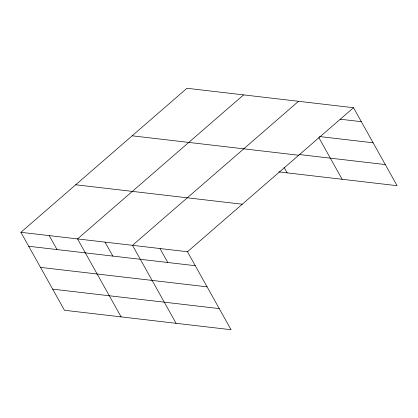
<?xml version="1.0" encoding="UTF-8"?>
<svg xmlns="http://www.w3.org/2000/svg" width="418" height="418" viewBox="0 0 418 418"><rect width="100%" height="100%" fill="white"/><g stroke="black" fill="none" stroke-linecap="round" stroke-linejoin="round"><path stroke-width="0.63" d="M20.9 232.309L187.473 251.746L231.049 329.724L64.477 310.281L20.9 232.309L186.951 88.276L353.524 107.719L397.1 185.691L278.796 171.887M243.584 94.886L77.534 238.918L121.115 316.891M298.551 101.302L132.506 245.335L176.082 323.307M187.473 251.746L353.524 107.719M340.226 119.214L361.319 121.675M319.436 136.534L373.128 142.799M299.006 154.498L385.291 164.567M132.151 135.808L298.724 155.245M75.695 184.777L242.268 204.219M28.701 246.265L195.274 265.702M40.504 267.389L207.077 286.826M52.673 289.157L219.246 308.594M318.782 137.501L342.133 179.275M284.057 167.304L287.161 172.864M159.989 248.538L167.785 262.494M105.017 242.126L112.818 256.082M49.219 235.611L57.015 249.567"/></g></svg>
